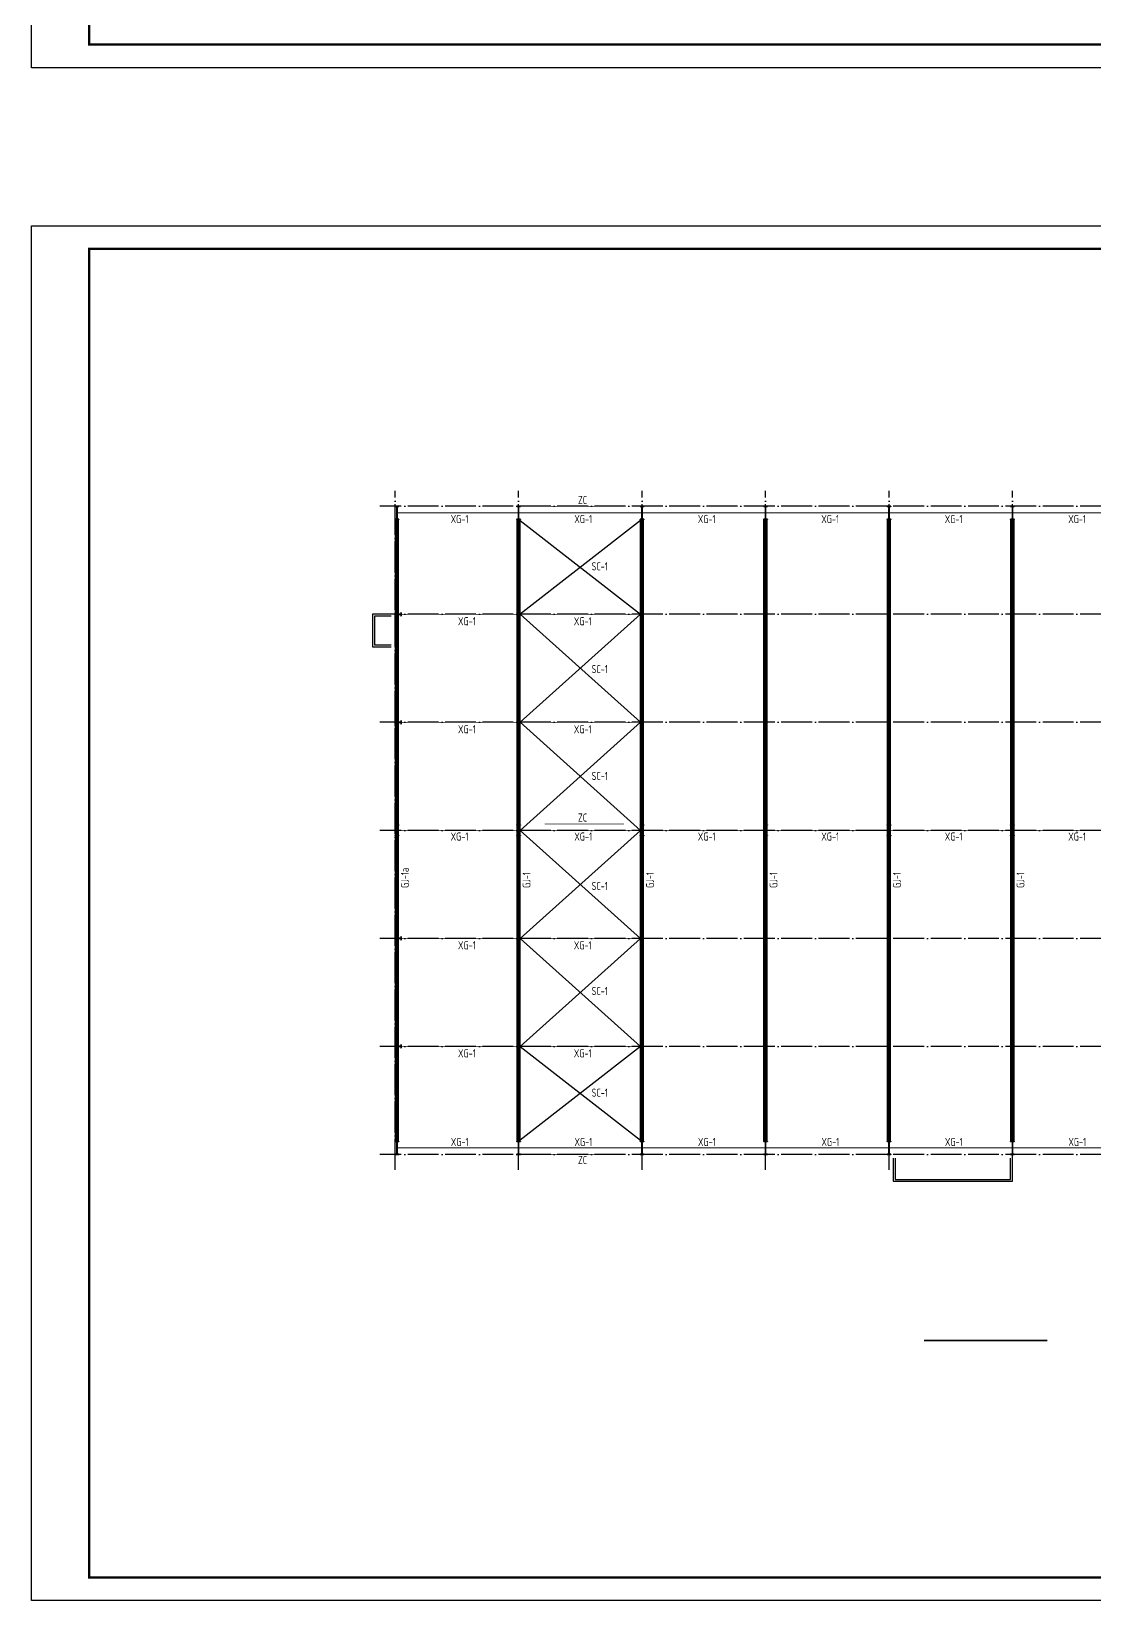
# Model space of a CAD drawing. Extents: x 293620 to 503924, y -252071 to 755100.
# Drawn here: x 366152 to 435038, y 263289 to 364986 of the extents above; entities that cross this region are included whole.
import ezdxf

# ---------------------------------------------------------------- set-up
doc = ezdxf.new("R2010")
doc.units = 0
doc.header["$LTSCALE"] = 1000
doc.header["$MEASUREMENT"] = 0
doc.linetypes.add('DOTE', pattern=[2.42, 2, -0.2, 0.02, -0.2])
for name, color, linetype in [('0 - 屋顶线', 150, 'Continuous'), ('3T_WOOD', 21, 'Continuous'), ('DIM_LEAD', 171, 'Continuous'), ('DIM_SYMB', 171, 'Continuous'), ('DOTE', 14, 'DOTE'), ('PUB_TEXT', 7, 'Continuous'), ('TK', 4, 'Continuous'), ('中粗', 4, 'Continuous')]:
    doc.layers.add(name, color=color, linetype=linetype)
doc.layers.add('Pkpm_柱子', color=3, linetype='Continuous', lineweight=35)
doc.styles.add('TSSD_Dimension', font='Tssdeng.shx', dxfattribs={"width": 0.7, "bigfont": 'hztxt.shx'})

# ---------------------------------------------------------------- blocks, each defined once
blk = doc.blocks.new('GeYuanFrame_65323023', base_point=(20.09, 4.53))
at = {"layer": 'TK'}
blk.add_lwpolyline([(20.09, 4.53), (20.09, 598.53), (861.09, 598.53), (861.09, 4.53)], close=True, dxfattribs=at)
at = {"layer": 'TK', "const_width": 1}
blk.add_lwpolyline([(45.09, 588.53), (851.09, 588.53), (851.09, 14.53), (45.09, 14.53)], close=True, dxfattribs=at)
blk = doc.blocks.new('2Q3ZS43423423')
at = {"layer": 'PUB_TEXT', "style": 'TSSD_Dimension', "width": 0.7}
for p in [(393318, 233779), (401331, 233779), (409331, 233779), (417331, 233779), (425331, 233779), (433331, 233779), (441331, 233779), (449331, 233779), (457331, 233779)]:
    blk.add_text('XG-1', height=525, dxfattribs=at).set_placement(p)
blk = doc.blocks.new('AW3423W423423423')
at = {"layer": 'Pkpm_柱子'}
for points in [[(389957, 234869), (389957, 234857), (389842, 234857), (389842, 234031), (389957, 234031), (389957, 234019), (389717, 234019), (389717, 234031), (389832, 234031), (389832, 234857), (389717, 234857), (389717, 234869)], [(397837, 234869), (397837, 234857), (397722, 234857), (397722, 234031), (397837, 234031), (397837, 234019), (397597, 234019), (397597, 234031), (397712, 234031), (397712, 234857), (397597, 234857), (397597, 234869)], [(405837, 234869), (405837, 234857), (405722, 234857), (405722, 234031), (405837, 234031), (405837, 234019), (405597, 234019), (405597, 234031), (405712, 234031), (405712, 234857), (405597, 234857), (405597, 234869)], [(413837, 234869), (413837, 234857), (413722, 234857), (413722, 234031), (413837, 234031), (413837, 234019), (413597, 234019), (413597, 234031), (413712, 234031), (413712, 234857), (413597, 234857), (413597, 234869)], [(421837, 234869), (421837, 234857), (421722, 234857), (421722, 234031), (421837, 234031), (421837, 234019), (421597, 234019), (421597, 234031), (421712, 234031), (421712, 234857), (421597, 234857), (421597, 234869)], [(429837, 234869), (429837, 234857), (429722, 234857), (429722, 234031), (429837, 234031), (429837, 234019), (429597, 234019), (429597, 234031), (429712, 234031), (429712, 234857), (429597, 234857), (429597, 234869)], [(389717, 227969), (389729, 227969), (389729, 227874), (390105, 227874), (390105, 227969), (390117, 227969), (390117, 227769), (390105, 227769), (390105, 227864), (389729, 227864), (389729, 227769), (389717, 227769)], [(389717, 220969), (389729, 220969), (389729, 220874), (390105, 220874), (390105, 220969), (390117, 220969), (390117, 220769), (390105, 220769), (390105, 220864), (389729, 220864), (389729, 220769), (389717, 220769)], [(389957, 214219), (389957, 214207), (389842, 214207), (389842, 213531), (389957, 213531), (389957, 213519), (389717, 213519), (389717, 213531), (389832, 213531), (389832, 214207), (389717, 214207), (389717, 214219)], [(397837, 214219), (397837, 214207), (397722, 214207), (397722, 213531), (397837, 213531), (397837, 213519), (397597, 213519), (397597, 213531), (397712, 213531), (397712, 214207), (397597, 214207), (397597, 214219)], [(405837, 214219), (405837, 214207), (405722, 214207), (405722, 213531), (405837, 213531), (405837, 213519), (405597, 213519), (405597, 213531), (405712, 213531), (405712, 214207), (405597, 214207), (405597, 214219)], [(413837, 214219), (413837, 214207), (413722, 214207), (413722, 213531), (413837, 213531), (413837, 213519), (413597, 213519), (413597, 213531), (413712, 213531), (413712, 214207), (413597, 214207), (413597, 214219)], [(421837, 214219), (421837, 214207), (421722, 214207), (421722, 213531), (421837, 213531), (421837, 213519), (421597, 213519), (421597, 213531), (421712, 213531), (421712, 214207), (421597, 214207), (421597, 214219)], [(429837, 214219), (429837, 214207), (429722, 214207), (429722, 213531), (429837, 213531), (429837, 213519), (429597, 213519), (429597, 213531), (429712, 213531), (429712, 214207), (429597, 214207), (429597, 214219)], [(389717, 206969), (389729, 206969), (389729, 206874), (390105, 206874), (390105, 206969), (390117, 206969), (390117, 206769), (390105, 206769), (390105, 206864), (389729, 206864), (389729, 206769), (389717, 206769)], [(389717, 199969), (389729, 199969), (389729, 199874), (390105, 199874), (390105, 199969), (390117, 199969), (390117, 199769), (390105, 199769), (390105, 199864), (389729, 199864), (389729, 199769), (389717, 199769)], [(389957, 193719), (389957, 193707), (389842, 193707), (389842, 192881), (389957, 192881), (389957, 192869), (389717, 192869), (389717, 192881), (389832, 192881), (389832, 193707), (389717, 193707), (389717, 193719)], [(397837, 193719), (397837, 193707), (397722, 193707), (397722, 192881), (397837, 192881), (397837, 192869), (397597, 192869), (397597, 192881), (397712, 192881), (397712, 193707), (397597, 193707), (397597, 193719)], [(405837, 193719), (405837, 193707), (405722, 193707), (405722, 192881), (405837, 192881), (405837, 192869), (405597, 192869), (405597, 192881), (405712, 192881), (405712, 193707), (405597, 193707), (405597, 193719)], [(413837, 193719), (413837, 193707), (413722, 193707), (413722, 192881), (413837, 192881), (413837, 192869), (413597, 192869), (413597, 192881), (413712, 192881), (413712, 193707), (413597, 193707), (413597, 193719)], [(421837, 193719), (421837, 193707), (421722, 193707), (421722, 192881), (421837, 192881), (421837, 192869), (421597, 192869), (421597, 192881), (421712, 192881), (421712, 193707), (421597, 193707), (421597, 193719)], [(429837, 193719), (429837, 193707), (429722, 193707), (429722, 192881), (429837, 192881), (429837, 192869), (429597, 192869), (429597, 192881), (429712, 192881), (429712, 193707), (429597, 193707), (429597, 193719)]]:
    blk.add_hatch(color=256, dxfattribs=at).paths.add_polyline_path(points)
for points in [[(389957, 234869), (389957, 234857), (389842, 234857), (389842, 234031), (389957, 234031), (389957, 234019), (389717, 234019), (389717, 234031), (389832, 234031), (389832, 234857), (389717, 234857), (389717, 234869)], [(397837, 234869), (397837, 234857), (397722, 234857), (397722, 234031), (397837, 234031), (397837, 234019), (397597, 234019), (397597, 234031), (397712, 234031), (397712, 234857), (397597, 234857), (397597, 234869)], [(405837, 234869), (405837, 234857), (405722, 234857), (405722, 234031), (405837, 234031), (405837, 234019), (405597, 234019), (405597, 234031), (405712, 234031), (405712, 234857), (405597, 234857), (405597, 234869)], [(413837, 234869), (413837, 234857), (413722, 234857), (413722, 234031), (413837, 234031), (413837, 234019), (413597, 234019), (413597, 234031), (413712, 234031), (413712, 234857), (413597, 234857), (413597, 234869)], [(421837, 234869), (421837, 234857), (421722, 234857), (421722, 234031), (421837, 234031), (421837, 234019), (421597, 234019), (421597, 234031), (421712, 234031), (421712, 234857), (421597, 234857), (421597, 234869)], [(429837, 234869), (429837, 234857), (429722, 234857), (429722, 234031), (429837, 234031), (429837, 234019), (429597, 234019), (429597, 234031), (429712, 234031), (429712, 234857), (429597, 234857), (429597, 234869)], [(389717, 227969), (389729, 227969), (389729, 227874), (390105, 227874), (390105, 227969), (390117, 227969), (390117, 227769), (390105, 227769), (390105, 227864), (389729, 227864), (389729, 227769), (389717, 227769)], [(389717, 220969), (389729, 220969), (389729, 220874), (390105, 220874), (390105, 220969), (390117, 220969), (390117, 220769), (390105, 220769), (390105, 220864), (389729, 220864), (389729, 220769), (389717, 220769)], [(389957, 214219), (389957, 214207), (389842, 214207), (389842, 213531), (389957, 213531), (389957, 213519), (389717, 213519), (389717, 213531), (389832, 213531), (389832, 214207), (389717, 214207), (389717, 214219)], [(397837, 214219), (397837, 214207), (397722, 214207), (397722, 213531), (397837, 213531), (397837, 213519), (397597, 213519), (397597, 213531), (397712, 213531), (397712, 214207), (397597, 214207), (397597, 214219)], [(405837, 214219), (405837, 214207), (405722, 214207), (405722, 213531), (405837, 213531), (405837, 213519), (405597, 213519), (405597, 213531), (405712, 213531), (405712, 214207), (405597, 214207), (405597, 214219)], [(413837, 214219), (413837, 214207), (413722, 214207), (413722, 213531), (413837, 213531), (413837, 213519), (413597, 213519), (413597, 213531), (413712, 213531), (413712, 214207), (413597, 214207), (413597, 214219)], [(421837, 214219), (421837, 214207), (421722, 214207), (421722, 213531), (421837, 213531), (421837, 213519), (421597, 213519), (421597, 213531), (421712, 213531), (421712, 214207), (421597, 214207), (421597, 214219)], [(429837, 214219), (429837, 214207), (429722, 214207), (429722, 213531), (429837, 213531), (429837, 213519), (429597, 213519), (429597, 213531), (429712, 213531), (429712, 214207), (429597, 214207), (429597, 214219)], [(389717, 206969), (389729, 206969), (389729, 206874), (390105, 206874), (390105, 206969), (390117, 206969), (390117, 206769), (390105, 206769), (390105, 206864), (389729, 206864), (389729, 206769), (389717, 206769)], [(389717, 199969), (389729, 199969), (389729, 199874), (390105, 199874), (390105, 199969), (390117, 199969), (390117, 199769), (390105, 199769), (390105, 199864), (389729, 199864), (389729, 199769), (389717, 199769)], [(389957, 193719), (389957, 193707), (389842, 193707), (389842, 192881), (389957, 192881), (389957, 192869), (389717, 192869), (389717, 192881), (389832, 192881), (389832, 193707), (389717, 193707), (389717, 193719)], [(397837, 193719), (397837, 193707), (397722, 193707), (397722, 192881), (397837, 192881), (397837, 192869), (397597, 192869), (397597, 192881), (397712, 192881), (397712, 193707), (397597, 193707), (397597, 193719)], [(405837, 193719), (405837, 193707), (405722, 193707), (405722, 192881), (405837, 192881), (405837, 192869), (405597, 192869), (405597, 192881), (405712, 192881), (405712, 193707), (405597, 193707), (405597, 193719)], [(413837, 193719), (413837, 193707), (413722, 193707), (413722, 192881), (413837, 192881), (413837, 192869), (413597, 192869), (413597, 192881), (413712, 192881), (413712, 193707), (413597, 193707), (413597, 193719)], [(421837, 193719), (421837, 193707), (421722, 193707), (421722, 192881), (421837, 192881), (421837, 192869), (421597, 192869), (421597, 192881), (421712, 192881), (421712, 193707), (421597, 193707), (421597, 193719)], [(429837, 193719), (429837, 193707), (429722, 193707), (429722, 192881), (429837, 192881), (429837, 192869), (429597, 192869), (429597, 192881), (429712, 192881), (429712, 193707), (429597, 193707), (429597, 193719)]]:
    blk.add_lwpolyline(points, close=True, dxfattribs=at)
blk = doc.blocks.new('GeYuanFrame_83540116', base_point=(20.09, 4.53))
at = {"layer": 'TK'}
blk.add_lwpolyline([(20.09, 4.53), (20.09, 598.53), (861.09, 598.53), (861.09, 4.53)], close=True, dxfattribs=at)
at = {"layer": 'TK', "const_width": 1}
blk.add_lwpolyline([(45.09, 588.53), (851.09, 588.53), (851.09, 14.53), (45.09, 14.53)], close=True, dxfattribs=at)

msp = doc.modelspace()

# ---------------------------------------------------------------- linework, layer by layer
at = {"color": 35, "linetype": 'ByBlock', "ltscale": 3}
for p, q in [((389736.8, 293058.7), (389736.8, 333358.7)), ((389816.8, 293058.7), (389816.8, 333358.7)), ((389856.8, 293058.7), (389856.8, 333358.7)), ((389936.8, 293058.7), (389936.8, 333358.7)), ((397616.8, 293058.7), (397616.8, 333358.7)), ((397696.8, 293058.7), (397696.8, 333358.7)), ((397736.8, 293058.7), (397736.8, 333358.7)), ((397816.8, 293058.7), (397816.8, 333358.7)), ((405616.8, 293058.7), (405616.8, 333358.7)), ((405696.8, 293058.7), (405696.8, 333358.7)), ((405736.8, 293058.7), (405736.8, 333358.7)), ((405816.8, 293058.7), (405816.8, 333358.7)), ((413616.8, 293058.7), (413616.8, 333358.7)), ((413696.8, 293058.7), (413696.8, 333358.7)), ((413736.8, 293058.7), (413736.8, 333358.7)), ((413816.8, 293058.7), (413816.8, 333358.7)), ((421616.8, 293058.7), (421616.8, 333358.7)), ((421696.8, 293058.7), (421696.8, 333358.7)), ((421736.8, 293058.7), (421736.8, 333358.7)), ((421816.8, 293058.7), (421816.8, 333358.7)), ((429616.8, 293058.7), (429616.8, 333358.7)), ((429696.8, 293058.7), (429696.8, 333358.7)), ((429736.8, 293058.7), (429736.8, 333358.7)), ((429816.8, 293058.7), (429816.8, 333358.7))]:
    msp.add_line(p, q, dxfattribs=at)
at = {"color": 4, "const_width": 50}
for points in [[(461591.8, 333783.7), (389831.8, 333783.7)], [(405616.8, 327208.7), (389936.8, 327208.7)], [(405616.8, 320208.7), (389936.8, 320208.7)], [(461591.8, 313208.7), (389831.8, 313208.7)], [(405616.8, 306208.7), (389936.8, 306208.7)], [(405616.8, 299208.7), (389936.8, 299208.7)], [(461601.8, 292633.7), (389841.8, 292633.7)]]:
    msp.add_lwpolyline(points, dxfattribs=at)
at = {"layer": '0 - 屋顶线'}
for p, q in [((421996.8, 291968.7), (421996.8, 290468.7)), ((422116.8, 291968.7), (422116.8, 290588.7)), ((429596.8, 290588.7), (429596.8, 291968.7)), ((429716.8, 290468.7), (429716.8, 291968.7)), ((421996.8, 290468.7), (429716.8, 290468.7)), ((422116.8, 290588.7), (429596.8, 290588.7))]:
    msp.add_line(p, q, dxfattribs=at)
for points in [[(389456.8, 327208.7), (388256.8, 327208.7), (388256.8, 325108.7), (389456.8, 325108.7)], [(389456.8, 327088.7), (388376.8, 327088.7), (388376.8, 325228.7), (389456.8, 325228.7)]]:
    msp.add_lwpolyline(points, dxfattribs=at)
at = {"layer": 'DIM_LEAD', "color": 3, "const_width": 50}
for points in [[(404544.8, 334208.7), (399401, 334208.7)], [(404544.8, 313625.8), (399401, 313625.8)], [(404544.8, 292208.7), (399401, 292208.7)]]:
    msp.add_lwpolyline(points, dxfattribs=at)
at = {"layer": 'DIM_SYMB', "const_width": 105}
msp.add_lwpolyline([(423973.7, 280152.2), (431972.3, 280152.2)], dxfattribs=at)
at = {"layer": 'DOTE'}
for p, q in [((389716.8, 291208.7), (389716.8, 335208.7)), ((397716.8, 291208.7), (397716.8, 335208.7)), ((405716.8, 291208.7), (405716.8, 335208.7)), ((413716.8, 291208.7), (413716.8, 335208.7)), ((421716.8, 291208.7), (421716.8, 335208.7)), ((429716.8, 291208.7), (429716.8, 335208.7)), ((462716.8, 334208.7), (388716.8, 334208.7)), ((462716.8, 327208.7), (388716.8, 327208.7)), ((462716.8, 320208.7), (388716.8, 320208.7)), ((462716.8, 313208.7), (388716.8, 313208.7)), ((462716.8, 306208.7), (388716.8, 306208.7)), ((462716.8, 299208.7), (388716.8, 299208.7)), ((462716.8, 292208.7), (388716.8, 292208.7))]:
    msp.add_line(p, q, dxfattribs=at)
at = {"layer": '中粗', "color": 6}
for points in [[(397816.8, 333281.1), (405616.8, 327208.7), (397816.8, 320208.7), (405616.8, 313208.7), (397816.8, 306208.7), (405616.8, 299208.7), (397816.8, 293130.6)], [(405616.8, 333281.1), (397816.8, 327208.7), (405616.8, 320208.7), (397816.8, 313208.7), (405616.8, 306208.7), (397816.8, 299208.7), (405616.8, 293130.6)]]:
    msp.add_lwpolyline(points, dxfattribs=at)

# ---------------------------------------------------------------- block references
at = {"layer": '3T_WOOD', "xscale": 150, "yscale": 150, "zscale": 150}
for name, p in [('GeYuanFrame_83540116', (366151.8, 362629.2)), ('GeYuanFrame_65323023', (366151.8, 263289.4))]:
    msp.add_blockref(name, p, dxfattribs=at)
at = {"layer": '3T_WOOD'}
for name, p in [('AW3423W423423423', (0, 99339.9)), ('2Q3ZS43423423', (0, 99339.9)), ('2Q3ZS43423423', (0, 78764.9)), ('2Q3ZS43423423', (10, 58974.3))]:
    msp.add_blockref(name, p, dxfattribs=at)

# ---------------------------------------------------------------- texts
at = {"layer": 'PUB_TEXT', "style": 'TSSD_Dimension', "width": 0.7}
for s, p in [('ZC', (401568.3, 334358.1)), ('SC-1', (402448.1, 330058.3)), ('XG-1', (393793.6, 326497.5)), ('XG-1', (401299.1, 326497.5)), ('SC-1', (402448.1, 323397)), ('XG-1', (393793.6, 319497.5)), ('XG-1', (401299.1, 319497.5)), ('SC-1', (402448.1, 316472.4)), ('ZC', (401568.3, 313775.1)), ('SC-1', (402448.1, 309342.1)), ('XG-1', (393793.6, 305497.5)), ('XG-1', (401299.1, 305497.5)), ('SC-1', (402448.1, 302537.3)), ('XG-1', (393793.6, 298497.5)), ('XG-1', (401299.1, 298497.5)), ('SC-1', (402448.1, 295944.9)), ('ZC', (401568.3, 291580.5))]:
    msp.add_text(s, height=525, dxfattribs=at).set_placement(p)
for s, p in [('GJ-1a', (390600.5, 309476.1)), ('GJ-1', (398480.5, 309476.1)), ('GJ-1', (406480.5, 309476.1)), ('GJ-1', (414480.5, 309476.1)), ('GJ-1', (422480.5, 309476.1)), ('GJ-1', (430480.5, 309476.1))]:
    msp.add_text(s, height=500, rotation=90, dxfattribs=at).set_placement(p)

doc.saveas('drawing.dxf')
